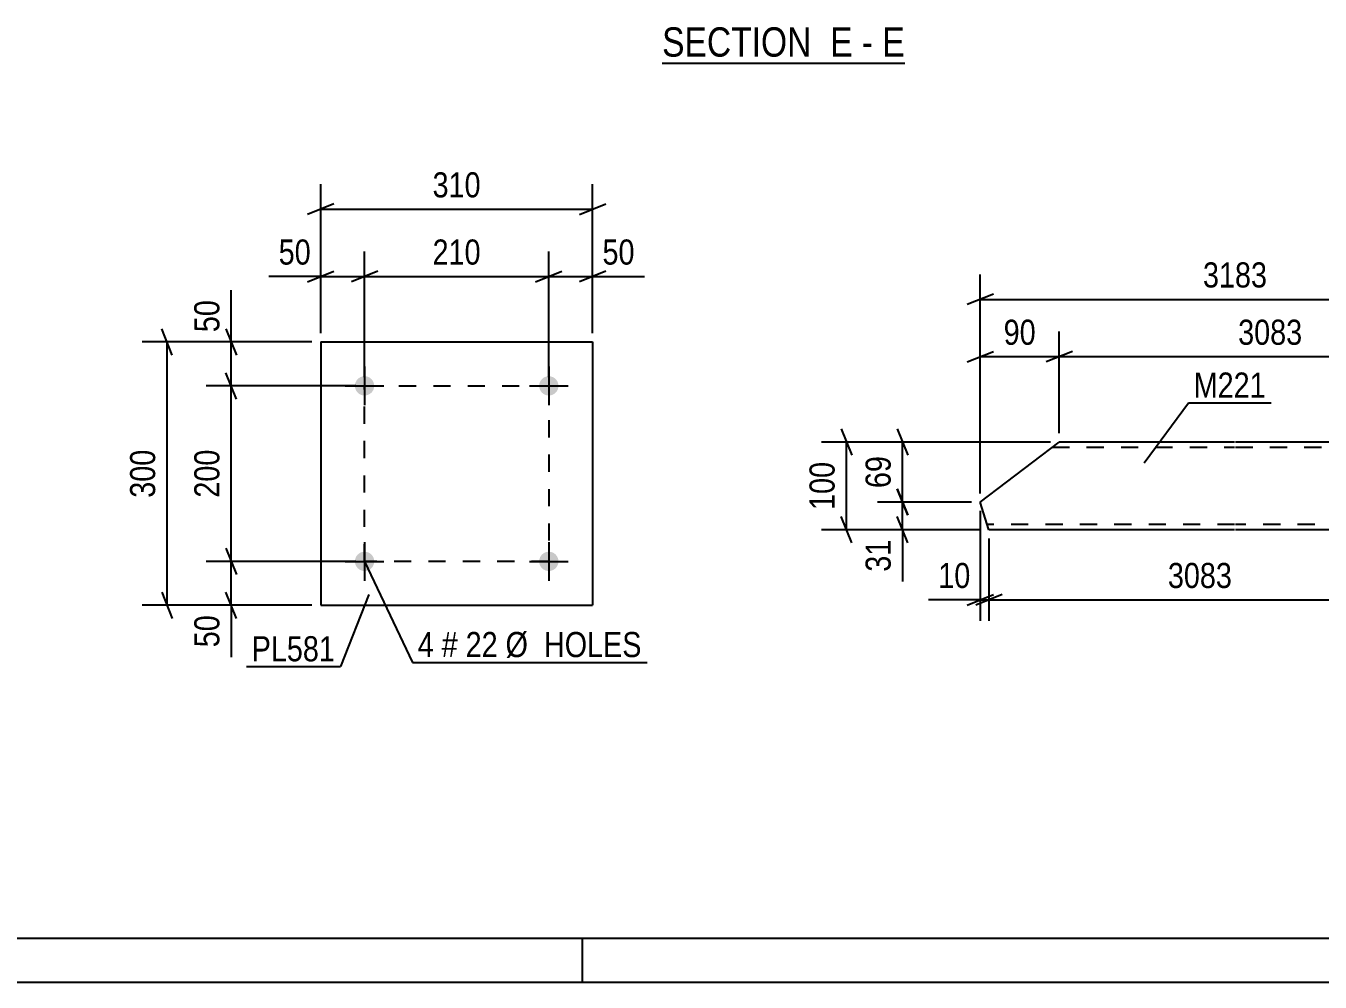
# Model space of a CAD drawing. Header units: millimetres. Extents: x 0 to 841, y 0 to 594.
# Drawn here: x 147.5 to 295.1, y 0 to 109 of the extents above; entities that cross this region are included whole.
import ezdxf

# ---------------------------------------------------------------- set-up
doc = ezdxf.new("R2010")
doc.units = ezdxf.units.MM
doc.linetypes.add('DXK_LINE_DOT2', pattern=[3.9198, 1.9599, -1.9599])
doc.styles.add('Arial Narrow', font='ARIALN.TTF', dxfattribs={"height": 0.2})

# ---------------------------------------------------------------- blocks, each defined once
blk = doc.blocks.new('Unknown-103655034-1133')
at = {"color": 5, "linetype": 'Continuous'}
for p, q in [((5, 5), (836, 5)), ((211, 0), (211, 5)), ((0, 0), (841, 0))]:
    blk.add_line(p, q, dxfattribs=at)
blk = doc.blocks.new('Unknown-103655034-16 - 2034')
at = {"color": 6, "linetype": 'Continuous'}
blk.add_line((220.06, 104.72), (247.71, 104.72), dxfattribs=at)
at = {"color": 0, "linetype": 'Continuous'}
for points in [[(238.17, 105.47), (238.17, 108.97), (220.06, 108.97), (220.06, 105.47)], [(241.77, 105.47), (241.77, 108.97), (239.22, 108.97), (239.22, 105.47)], [(244.1, 105.47), (244.1, 108.97), (242.82, 108.97), (242.82, 105.47)], [(247.71, 105.47), (247.71, 108.97), (245.15, 108.97), (245.15, 105.47)]]:
    blk.add_wipeout(points, dxfattribs=at)
at = {"color": 7, "linetype": 'Continuous', "style": 'Arial Narrow'}
for s, p in [('SECTION ', (220.06, 105.47)), ('E', (239.22, 105.47)), ('E', (245.15, 105.47)), ('-', (242.82, 105.47))]:
    blk.add_text(s, height=3.34, dxfattribs=at).set_placement(p)
blk = doc.blocks.new('Part-103655034-6733 - 6727')
at = {"color": 2, "linetype": 'Continuous'}
for p, q in [((256.33, 54.7), (265.32, 61.55)), ((285.32, 61.55), (265.32, 61.55)), ((313.43, 61.55), (285.42, 61.55)), ((314.41, 58.41), (313.43, 61.55)), ((305.42, 51.55), (314.41, 58.41)), ((257.31, 51.55), (256.33, 54.7)), ((285.32, 51.55), (257.31, 51.55)), ((305.42, 51.55), (285.42, 51.55))]:
    blk.add_line(p, q, dxfattribs=at)
at = {"color": 7, "linetype": 'DXK_LINE_DOT2'}
for p, q in [((264.53, 60.95), (285.32, 60.95)), ((285.42, 60.95), (313.62, 60.95)), ((285.32, 52.15), (257.12, 52.15)), ((306.21, 52.15), (285.42, 52.15))]:
    blk.add_line(p, q, dxfattribs=at)
blk = doc.blocks.new('Part-103655034-1580 - 1564')
at = {"color": 2, "linetype": 'Continuous'}
for p, q in [((181.14, 72.95), (181.14, 42.95)), ((181.14, 72.95), (212.14, 72.95)), ((212.14, 72.95), (212.14, 42.95)), ((181.14, 42.95), (212.14, 42.95))]:
    blk.add_line(p, q, dxfattribs=at)
blk = doc.blocks.new('Bolt-103655034-1613 - 1564')
at = {"linetype": 'Continuous'}
for points in [[(187.24, 47.95, -1), (185.04, 47.95, -1)], [(208.24, 47.95, -1), (206.04, 47.95, -1)]]:
    blk.add_hatch(color=1, dxfattribs=at).paths.add_polyline_path(points)
at = {"color": 1, "linetype": 'Continuous'}
for p, q in [((186.14, 50.15), (186.14, 45.75)), ((207.14, 50.15), (207.14, 45.75)), ((183.94, 47.95), (188.34, 47.95)), ((204.94, 47.95), (209.34, 47.95))]:
    blk.add_line(p, q, dxfattribs=at)
blk = doc.blocks.new('Bolt-103655034-1618 - 1564')
at = {"linetype": 'Continuous'}
for points in [[(187.24, 67.95, -1), (185.04, 67.95, -1)], [(208.24, 67.95, -1), (206.04, 67.95, -1)]]:
    blk.add_hatch(color=1, dxfattribs=at).paths.add_polyline_path(points)
at = {"color": 1, "linetype": 'Continuous'}
for p, q in [((186.14, 70.15), (186.14, 65.75)), ((207.14, 70.15), (207.14, 65.75)), ((183.94, 67.95), (188.34, 67.95)), ((204.94, 67.95), (209.34, 67.95))]:
    blk.add_line(p, q, dxfattribs=at)
blk = doc.blocks.new('Rectangle-103655034-1727 - 1564')
at = {"color": 1, "linetype": 'DXK_LINE_DOT2'}
blk.add_lwpolyline([(186.14, 67.95), (207.14, 67.95), (207.14, 47.95), (186.14, 47.95), (186.14, 67.95)], close=True, dxfattribs=at)
blk = doc.blocks.new('StraightDimension-103655034-11242 - 6727')
at = {"color": 7, "linetype": 'Continuous'}
for p, q in [((256.33, 55.7), (256.33, 80.66)), ((314.41, 59.41), (314.41, 80.66)), ((257.83, 78.41), (254.83, 77.21)), ((312.91, 77.21), (315.91, 78.41)), ((256.33, 77.81), (314.41, 77.81))]:
    blk.add_line(p, q, dxfattribs=at)
at = {"color": 0}
blk.add_wipeout([(289.63, 78.56), (289.63, 82.76), (281.11, 82.76), (281.11, 78.56)], dxfattribs=at)
at = {"color": 3, "style": 'Arial Narrow'}
blk.add_text('3183', height=2.863, dxfattribs=at).set_placement((281.71, 79.16))
blk = doc.blocks.new('StraightDimension-103655034-11254 - 6727')
at = {"color": 7, "linetype": 'Continuous'}
for p, q in [((257.31, 50.55), (257.31, 41.16)), ((305.42, 50.55), (305.42, 41.16)), ((258.81, 44.16), (255.81, 42.96)), ((257.31, 43.56), (305.42, 43.56)), ((303.92, 42.96), (306.92, 44.16))]:
    blk.add_line(p, q, dxfattribs=at)
at = {"color": 0}
blk.add_wipeout([(285.62, 44.31), (285.62, 48.51), (277.11, 48.51), (277.11, 44.31)], dxfattribs=at)
at = {"color": 3, "style": 'Arial Narrow'}
blk.add_text('3083', height=2.863, dxfattribs=at).set_placement((277.71, 44.91))
blk = doc.blocks.new('StraightDimension-103655034-11184 - 6727')
at = {"color": 7, "linetype": 'Continuous'}
for p, q in [((265.32, 62.55), (265.32, 74.13)), ((313.43, 62.55), (313.43, 74.13)), ((266.82, 71.88), (263.82, 70.68)), ((265.32, 71.28), (313.43, 71.28)), ((311.93, 70.68), (314.93, 71.88))]:
    blk.add_line(p, q, dxfattribs=at)
at = {"color": 0}
blk.add_wipeout([(293.63, 72.03), (293.63, 76.23), (285.12, 76.23), (285.12, 72.03)], dxfattribs=at)
at = {"color": 3, "style": 'Arial Narrow'}
blk.add_text('3083', height=2.863, dxfattribs=at).set_placement((285.72, 72.63))
blk = doc.blocks.new('StraightDimension-103655034-11185 - 6727')
at = {"color": 7, "linetype": 'Continuous'}
for p, q in [((256.33, 55.7), (256.33, 74.13)), ((265.32, 62.55), (265.32, 74.13)), ((254.83, 70.68), (257.83, 71.88)), ((256.33, 71.28), (265.32, 71.28)), ((266.82, 71.88), (263.82, 70.68))]:
    blk.add_line(p, q, dxfattribs=at)
at = {"color": 0}
blk.add_wipeout([(263.25, 72.03), (263.25, 76.23), (258.39, 76.23), (258.39, 72.03)], dxfattribs=at)
at = {"color": 3, "style": 'Arial Narrow'}
blk.add_text('90', height=2.863, dxfattribs=at).set_placement((258.99, 72.63))
blk = doc.blocks.new('StraightDimension-103655034-11255 - 6727')
at = {"color": 7, "linetype": 'Continuous'}
for p, q in [((256.33, 53.7), (256.33, 41.16)), ((257.31, 50.55), (257.31, 41.16)), ((256.33, 43.56), (250.42, 43.56)), ((256.33, 43.56), (250.42, 43.56)), ((254.83, 42.96), (257.83, 44.16)), ((258.81, 44.16), (255.81, 42.96)), ((256.33, 43.56), (257.31, 43.56))]:
    blk.add_line(p, q, dxfattribs=at)
at = {"color": 0}
blk.add_wipeout([(255.8, 44.31), (255.8, 48.51), (250.94, 48.51), (250.94, 44.31)], dxfattribs=at)
at = {"color": 3, "style": 'Arial Narrow'}
blk.add_text('10', height=2.863, dxfattribs=at).set_placement((251.54, 44.91))
blk = doc.blocks.new('StraightDimension-103655034-11312 - 6727')
at = {"color": 7, "linetype": 'Continuous'}
for p, q in [((246.86, 63.05), (248.06, 60.05)), ((264.32, 61.55), (244.61, 61.55)), ((247.46, 54.7), (247.46, 61.55)), ((248.06, 53.2), (246.86, 56.2)), ((255.33, 54.7), (244.61, 54.7))]:
    blk.add_line(p, q, dxfattribs=at)
at = {"color": 0}
blk.add_wipeout([(246.71, 60.55), (242.51, 60.55), (242.51, 55.7), (246.71, 55.7)], dxfattribs=at)
at = {"color": 3, "style": 'Arial Narrow'}
blk.add_text('69', height=2.863, rotation=90.0002, dxfattribs=at).set_placement((246.11, 56.3))
blk = doc.blocks.new('StraightDimension-103655034-11313 - 6727')
at = {"color": 7, "linetype": 'Continuous'}
for p, q in [((246.86, 56.2), (248.06, 53.2)), ((255.33, 54.7), (244.61, 54.7)), ((247.46, 51.55), (247.46, 54.7)), ((248.06, 50.05), (246.86, 53.05)), ((256.31, 51.55), (244.61, 51.55)), ((247.46, 51.55), (247.46, 45.65)), ((247.46, 51.55), (247.46, 45.65))]:
    blk.add_line(p, q, dxfattribs=at)
at = {"color": 0}
blk.add_wipeout([(246.71, 51.03), (242.51, 51.03), (242.51, 46.17), (246.71, 46.17)], dxfattribs=at)
at = {"color": 3, "style": 'Arial Narrow'}
blk.add_text('31', height=2.863, rotation=90.0002, dxfattribs=at).set_placement((246.11, 46.77))
blk = doc.blocks.new('StraightDimension-103655034-11361 - 6727')
at = {"color": 7, "linetype": 'Continuous'}
for p, q in [((240.47, 63.05), (241.67, 60.05)), ((264.32, 61.55), (238.22, 61.55)), ((241.07, 51.55), (241.07, 61.55)), ((241.67, 50.05), (240.47, 53.05)), ((256.31, 51.55), (238.22, 51.55))]:
    blk.add_line(p, q, dxfattribs=at)
at = {"color": 0}
blk.add_wipeout([(240.32, 59.9), (236.12, 59.9), (236.12, 53.21), (240.32, 53.21)], dxfattribs=at)
at = {"color": 3, "style": 'Arial Narrow'}
blk.add_text('100', height=2.863, rotation=90.0002, dxfattribs=at).set_placement((239.72, 53.81))
blk = doc.blocks.new('StraightDimension-103655034-1620 - 1564')
at = {"color": 7, "linetype": 'Continuous'}
for p, q in [((170.34, 49.45), (171.54, 46.45)), ((185.14, 47.95), (168.09, 47.95)), ((170.94, 42.95), (170.94, 47.95)), ((171.54, 41.45), (170.34, 44.45)), ((180.14, 42.95), (168.09, 42.95)), ((170.94, 42.95), (170.94, 37.04)), ((170.94, 42.95), (170.94, 37.04))]:
    blk.add_line(p, q, dxfattribs=at)
at = {"color": 0}
blk.add_wipeout([(170.19, 42.42), (165.99, 42.42), (165.99, 37.56), (170.19, 37.56)], dxfattribs=at)
at = {"color": 3, "style": 'Arial Narrow'}
blk.add_text('50', height=2.863, rotation=90.0002, dxfattribs=at).set_placement((169.59, 38.16))
blk = doc.blocks.new('StraightDimension-103655034-1663 - 1564')
at = {"color": 7, "linetype": 'Continuous'}
for p, q in [((164.22, 71.45), (163.02, 74.45)), ((180.14, 72.95), (160.77, 72.95)), ((163.62, 42.95), (163.62, 72.95)), ((163.02, 44.45), (164.22, 41.45)), ((180.14, 42.95), (160.77, 42.95))]:
    blk.add_line(p, q, dxfattribs=at)
at = {"color": 0}
blk.add_wipeout([(162.87, 61.29), (158.67, 61.29), (158.67, 54.6), (162.87, 54.6)], dxfattribs=at)
at = {"color": 3, "style": 'Arial Narrow'}
blk.add_text('300', height=2.863, rotation=90.0002, dxfattribs=at).set_placement((162.27, 55.2))
blk = doc.blocks.new('StraightDimension-103655034-1633 - 1564')
at = {"color": 7, "linetype": 'Continuous'}
for p, q in [((171.54, 66.45), (170.34, 69.45)), ((185.14, 67.95), (168.09, 67.95)), ((170.94, 47.95), (170.94, 67.95)), ((170.34, 49.45), (171.54, 46.45)), ((185.14, 47.95), (168.09, 47.95))]:
    blk.add_line(p, q, dxfattribs=at)
at = {"color": 0}
blk.add_wipeout([(170.19, 61.29), (165.99, 61.29), (165.99, 54.61), (170.19, 54.61)], dxfattribs=at)
at = {"color": 3, "style": 'Arial Narrow'}
blk.add_text('200', height=2.863, rotation=90.0002, dxfattribs=at).set_placement((169.59, 55.21))
blk = doc.blocks.new('StraightDimension-103655034-1649 - 1564')
at = {"color": 7, "linetype": 'Continuous'}
for p, q in [((170.94, 72.95), (170.94, 78.85)), ((170.94, 72.95), (170.94, 78.85)), ((170.34, 74.45), (171.54, 71.45)), ((180.14, 72.95), (168.09, 72.95)), ((170.94, 67.95), (170.94, 72.95)), ((171.54, 66.45), (170.34, 69.45)), ((185.14, 67.95), (168.09, 67.95))]:
    blk.add_line(p, q, dxfattribs=at)
at = {"color": 0}
blk.add_wipeout([(170.19, 78.33), (165.99, 78.33), (165.99, 73.47), (170.19, 73.47)], dxfattribs=at)
at = {"color": 3, "style": 'Arial Narrow'}
blk.add_text('50', height=2.863, rotation=90.0002, dxfattribs=at).set_placement((169.59, 74.07))
blk = doc.blocks.new('StraightDimension-103655034-1674 - 1564')
at = {"color": 7, "linetype": 'Continuous'}
for p, q in [((181.14, 73.95), (181.14, 90.93)), ((212.14, 73.95), (212.14, 90.93)), ((182.64, 88.68), (179.64, 87.48)), ((210.64, 87.48), (213.64, 88.68)), ((181.14, 88.08), (212.14, 88.08))]:
    blk.add_line(p, q, dxfattribs=at)
at = {"color": 0}
blk.add_wipeout([(199.98, 88.83), (199.98, 93.03), (193.29, 93.03), (193.29, 88.83)], dxfattribs=at)
at = {"color": 3, "style": 'Arial Narrow'}
blk.add_text('310', height=2.863, dxfattribs=at).set_placement((193.89, 89.43))
blk = doc.blocks.new('StraightDimension-103655034-1685 - 1564')
at = {"color": 7, "linetype": 'Continuous'}
for p, q in [((207.14, 68.95), (207.14, 83.27)), ((212.14, 73.95), (212.14, 83.27)), ((205.64, 79.82), (208.64, 81.02)), ((207.14, 80.42), (212.14, 80.42)), ((213.64, 81.02), (210.64, 79.82)), ((212.14, 80.42), (218.04, 80.42)), ((212.14, 80.42), (218.04, 80.42))]:
    blk.add_line(p, q, dxfattribs=at)
at = {"color": 0}
blk.add_wipeout([(217.52, 81.17), (217.52, 85.37), (212.66, 85.37), (212.66, 81.17)], dxfattribs=at)
at = {"color": 3, "style": 'Arial Narrow'}
blk.add_text('50', height=2.863, dxfattribs=at).set_placement((213.26, 81.77))
blk = doc.blocks.new('StraightDimension-103655034-1698 - 1564')
at = {"color": 7, "linetype": 'Continuous'}
for p, q in [((186.14, 68.95), (186.14, 83.27)), ((207.14, 68.95), (207.14, 83.27)), ((187.64, 81.02), (184.64, 79.82)), ((186.14, 80.42), (207.14, 80.42)), ((205.64, 79.82), (208.64, 81.02))]:
    blk.add_line(p, q, dxfattribs=at)
at = {"color": 0}
blk.add_wipeout([(199.98, 81.17), (199.98, 85.37), (193.29, 85.37), (193.29, 81.17)], dxfattribs=at)
at = {"color": 3, "style": 'Arial Narrow'}
blk.add_text('210', height=2.863, dxfattribs=at).set_placement((193.89, 81.77))
blk = doc.blocks.new('StraightDimension-103655034-1714 - 1564')
at = {"color": 7, "linetype": 'Continuous'}
for p, q in [((181.14, 73.95), (181.14, 83.27)), ((186.14, 68.95), (186.14, 83.27)), ((181.14, 80.42), (175.23, 80.42)), ((181.14, 80.42), (175.23, 80.42)), ((179.64, 79.82), (182.64, 81.02)), ((181.14, 80.42), (186.14, 80.42)), ((187.64, 81.02), (184.64, 79.82))]:
    blk.add_line(p, q, dxfattribs=at)
at = {"color": 0}
blk.add_wipeout([(180.61, 81.17), (180.61, 85.37), (175.75, 85.37), (175.75, 81.17)], dxfattribs=at)
at = {"color": 3, "style": 'Arial Narrow'}
blk.add_text('50', height=2.863, dxfattribs=at).set_placement((176.35, 81.77))
blk = doc.blocks.new('Mark-103655034-6729 - 6727')
at = {"color": 0}
blk.add_wipeout([(288.88, 66.61), (288.88, 69.61), (280.65, 69.61), (280.65, 66.61)], dxfattribs=at)
blk.add_wipeout([(288.88, 66.61), (288.88, 69.61), (280.65, 69.61), (280.65, 66.61)], dxfattribs=at)
at = {"color": 30, "linetype": 'Continuous'}
for p, q in [((274.99, 59.18), (280.05, 66.01)), ((280.05, 66.01), (289.48, 66.01))]:
    blk.add_line(p, q, dxfattribs=at)
at = {"color": 3, "style": 'Arial Narrow'}
blk.add_text('M221', height=2.863, dxfattribs=at).set_placement((280.65, 66.61))
blk = doc.blocks.new('Mark-103655034-1576 - 1564')
at = {"color": 0}
blk.add_wipeout([(182.78, 36.56), (182.78, 39.56), (173.27, 39.56), (173.27, 36.56)], dxfattribs=at)
blk.add_wipeout([(182.78, 36.56), (182.78, 39.56), (173.27, 39.56), (173.27, 36.56)], dxfattribs=at)
at = {"color": 30, "linetype": 'Continuous'}
for p in [(186.63, 44.17), (172.67, 35.96)]:
    blk.add_line(p, (183.38, 35.96), dxfattribs=at)
at = {"color": 3, "style": 'Arial Narrow'}
blk.add_text('PL581', height=2.863, dxfattribs=at).set_placement((173.27, 36.56))
blk = doc.blocks.new('MarkSet-103655034-1775 - 1564')
at = {"color": 0}
for points in [[(194.03, 37.04), (194.03, 40.04), (192.2, 40.04), (192.2, 37.04)], [(196.76, 37.04), (196.76, 40.04), (194.93, 40.04), (194.93, 37.04)], [(201.31, 37.04), (201.31, 40.04), (197.66, 40.04), (197.66, 37.04)], [(217.74, 37.04), (217.74, 40.04), (202.21, 40.04), (202.21, 37.04)]]:
    blk.add_wipeout(points, dxfattribs=at)
for points in [[(194.03, 37.04), (194.03, 40.04), (192.2, 40.04), (192.2, 37.04)], [(196.76, 37.04), (196.76, 40.04), (194.93, 40.04), (194.93, 37.04)], [(201.31, 37.04), (201.31, 40.04), (197.66, 40.04), (197.66, 37.04)], [(217.74, 37.04), (217.74, 40.04), (202.21, 40.04), (202.21, 37.04)]]:
    blk.add_wipeout(points, dxfattribs=at)
at = {"color": 7, "linetype": 'Continuous'}
for p, q in [((186.14, 47.95), (191.6, 36.44)), ((191.6, 36.44), (218.34, 36.44))]:
    blk.add_line(p, q, dxfattribs=at)
at = {"color": 3, "style": 'Arial Narrow'}
for s, height, p in [('4', 2.86, (192.2, 37.04)), ('#', 2.86, (194.93, 37.04)), ('22', 2.863, (197.66, 37.04)), ('Ø  HOLES', 2.863, (202.21, 37.04))]:
    blk.add_text(s, height=height, dxfattribs=at).set_placement(p)

msp = doc.modelspace()

# ---------------------------------------------------------------- block references
for name in ['Unknown-103655034-1133', 'Part-103655034-1580 - 1564', 'Bolt-103655034-1618 - 1564', 'Rectangle-103655034-1727 - 1564', 'Part-103655034-6733 - 6727', 'Bolt-103655034-1613 - 1564']:
    msp.add_blockref(name, (0, 0))

# ---------------------------------------------------------------- next in the draw order: block references
for name in ['Unknown-103655034-16 - 2034', 'StraightDimension-103655034-11242 - 6727', 'StraightDimension-103655034-11254 - 6727', 'StraightDimension-103655034-1620 - 1564']:
    msp.add_blockref(name, (0, 0))

# ---------------------------------------------------------------- next in the draw order: block references
for name in ['StraightDimension-103655034-11184 - 6727', 'StraightDimension-103655034-1663 - 1564', 'StraightDimension-103655034-11255 - 6727']:
    msp.add_blockref(name, (0, 0))

# ---------------------------------------------------------------- next in the draw order: block references
for name in ['StraightDimension-103655034-11185 - 6727', 'StraightDimension-103655034-1633 - 1564', 'Mark-103655034-6729 - 6727', 'Mark-103655034-1576 - 1564']:
    msp.add_blockref(name, (0, 0))

# ---------------------------------------------------------------- next in the draw order: block references
for name in ['StraightDimension-103655034-1649 - 1564', 'StraightDimension-103655034-11312 - 6727', 'MarkSet-103655034-1775 - 1564']:
    msp.add_blockref(name, (0, 0))

# ---------------------------------------------------------------- next in the draw order: block references
for name in ['StraightDimension-103655034-1674 - 1564', 'StraightDimension-103655034-11313 - 6727']:
    msp.add_blockref(name, (0, 0))

# ---------------------------------------------------------------- next in the draw order: block references
for name in ['StraightDimension-103655034-1685 - 1564', 'StraightDimension-103655034-11361 - 6727']:
    msp.add_blockref(name, (0, 0))

# ---------------------------------------------------------------- next in the draw order: block references
msp.add_blockref('StraightDimension-103655034-1698 - 1564', (0, 0))

# ---------------------------------------------------------------- next in the draw order: block references
msp.add_blockref('StraightDimension-103655034-1714 - 1564', (0, 0))

doc.saveas('drawing.dxf')
